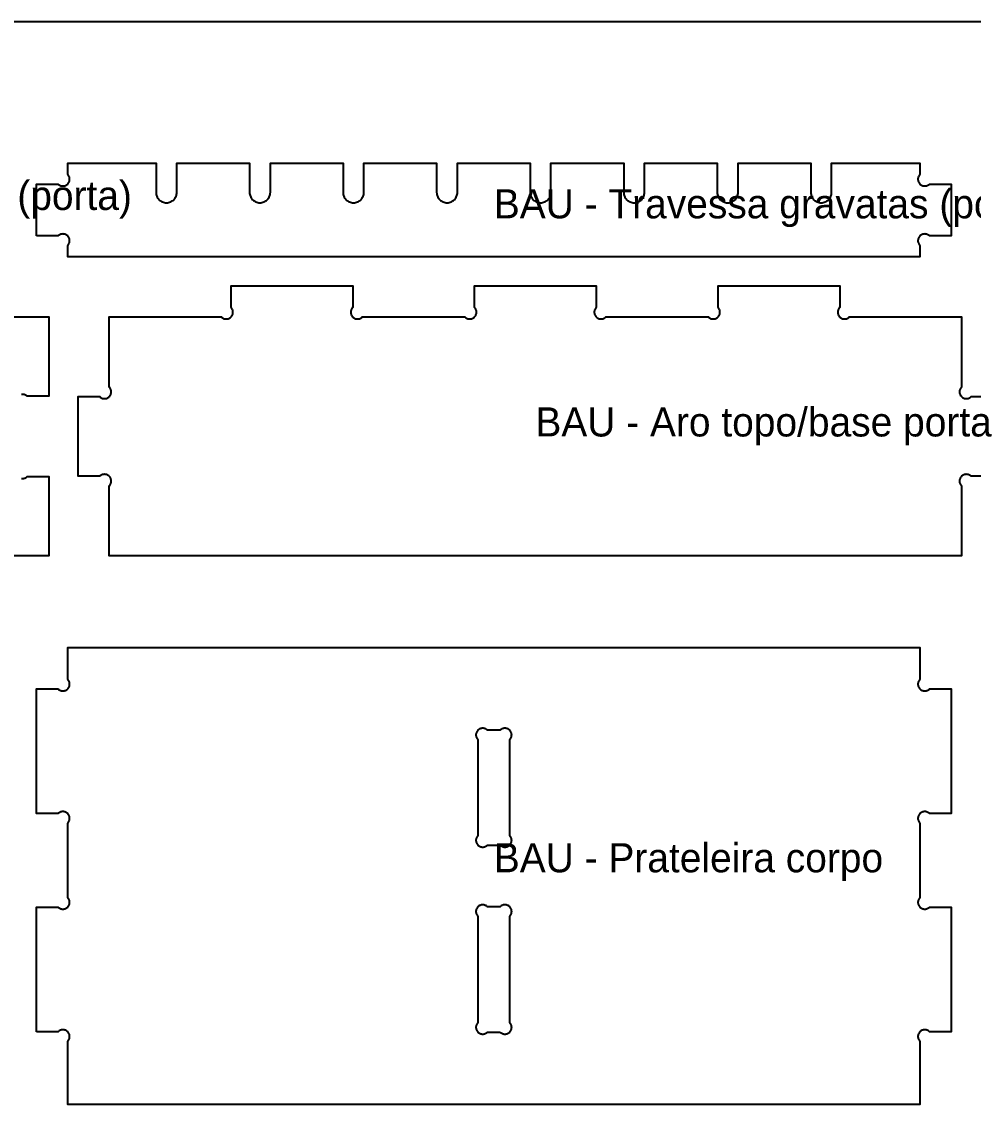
# Model space of a CAD drawing. Header units: millimetres. Extents: x 0 to 2787, y 0 to 1840.
# Drawn here: x 459 to 917, y 1312 to 1840 of the extents above; entities that cross this region are included whole.
import ezdxf

# ---------------------------------------------------------------- set-up
doc = ezdxf.new("R2010")
doc.units = ezdxf.units.MM
for name, color, linetype in [('CHAPA_NAO_CORTAR', 8, 'Continuous'), ('CORTE_EXTERNO', 1, 'Continuous'), ('CORTE_INTERNO', 5, 'Continuous'), ('ETIQUETAS_NAO_CORTAR', 8, 'Continuous')]:
    doc.layers.add(name, color=color, linetype=linetype)

msp = doc.modelspace()

# ---------------------------------------------------------------- linework, layer by layer
at = {"layer": 'CHAPA_NAO_CORTAR'}
msp.add_lwpolyline([(0, 0), (2750, 0), (2750, 1840), (0, 1840)], close=True, dxfattribs=at)
at = {"layer": 'CORTE_EXTERNO'}
for points in [[(466, 1737), (466, 1762), (476.4, 1762), (476.64, 1761.79), (476.9, 1761.6), (477.17, 1761.43), (477.46, 1761.3), (477.76, 1761.19), (478.07, 1761.11), (478.38, 1761.06), (478.7, 1761.05), (479.02, 1761.06), (479.34, 1761.11), (479.65, 1761.19), (479.95, 1761.3), (480.23, 1761.43), (480.51, 1761.6), (480.76, 1761.79), (481, 1762), (481.21, 1762.24), (481.4, 1762.49), (481.57, 1762.77), (481.7, 1763.05), (481.81, 1763.35), (481.89, 1763.66), (481.94, 1763.98), (481.95, 1764.3), (481.94, 1764.62), (481.89, 1764.93), (481.81, 1765.24), (481.7, 1765.54), (481.57, 1765.83), (481.4, 1766.1), (481.21, 1766.36), (481, 1766.6), (481, 1772), (523.5, 1772), (523.5, 1758), (523.52, 1757.51), (523.6, 1757.02), (523.72, 1756.55), (523.88, 1756.09), (524.09, 1755.64), (524.34, 1755.22), (524.63, 1754.83), (524.96, 1754.46), (525.33, 1754.13), (525.72, 1753.84), (526.14, 1753.59), (526.59, 1753.38), (527.05, 1753.22), (527.52, 1753.1), (528.01, 1753.02), (528.5, 1753), (528.99, 1753.02), (529.48, 1753.1), (529.95, 1753.22), (530.41, 1753.38), (530.86, 1753.59), (531.28, 1753.84), (531.67, 1754.13), (532.04, 1754.46), (532.37, 1754.83), (532.66, 1755.22), (532.91, 1755.64), (533.12, 1756.09), (533.28, 1756.55), (533.4, 1757.02), (533.48, 1757.51), (533.5, 1758), (533.5, 1772), (568.5, 1772), (568.5, 1758), (568.52, 1757.51), (568.6, 1757.02), (568.72, 1756.55), (568.88, 1756.09), (569.09, 1755.64), (569.34, 1755.22), (569.63, 1754.83), (569.96, 1754.46), (570.33, 1754.13), (570.72, 1753.84), (571.14, 1753.59), (571.59, 1753.38), (572.05, 1753.22), (572.52, 1753.1), (573.01, 1753.02), (573.5, 1753), (573.99, 1753.02), (574.48, 1753.1), (574.95, 1753.22), (575.41, 1753.38), (575.86, 1753.59), (576.28, 1753.84), (576.67, 1754.13), (577.04, 1754.46), (577.37, 1754.83), (577.66, 1755.22), (577.91, 1755.64), (578.12, 1756.09), (578.28, 1756.55), (578.4, 1757.02), (578.48, 1757.51), (578.5, 1758), (578.5, 1772), (613.5, 1772), (613.5, 1758), (613.52, 1757.51), (613.6, 1757.02), (613.72, 1756.55), (613.88, 1756.09), (614.09, 1755.64), (614.34, 1755.22), (614.63, 1754.83), (614.96, 1754.46), (615.33, 1754.13), (615.72, 1753.84), (616.14, 1753.59), (616.59, 1753.38), (617.05, 1753.22), (617.52, 1753.1), (618.01, 1753.02), (618.5, 1753), (618.99, 1753.02), (619.48, 1753.1), (619.95, 1753.22), (620.41, 1753.38), (620.86, 1753.59), (621.28, 1753.84), (621.67, 1754.13), (622.04, 1754.46), (622.37, 1754.83), (622.66, 1755.22), (622.91, 1755.64), (623.12, 1756.09), (623.28, 1756.55), (623.4, 1757.02), (623.48, 1757.51), (623.5, 1758), (623.5, 1772), (658.5, 1772), (658.5, 1758), (658.52, 1757.51), (658.6, 1757.02), (658.72, 1756.55), (658.88, 1756.09), (659.09, 1755.64), (659.34, 1755.22), (659.63, 1754.83), (659.96, 1754.46), (660.33, 1754.13), (660.72, 1753.84), (661.14, 1753.59), (661.59, 1753.38), (662.05, 1753.22), (662.52, 1753.1), (663.01, 1753.02), (663.5, 1753), (663.99, 1753.02), (664.48, 1753.1), (664.95, 1753.22), (665.41, 1753.38), (665.86, 1753.59), (666.28, 1753.84), (666.67, 1754.13), (667.04, 1754.46), (667.37, 1754.83), (667.66, 1755.22), (667.91, 1755.64), (668.12, 1756.09), (668.28, 1756.55), (668.4, 1757.02), (668.48, 1757.51), (668.5, 1758), (668.5, 1772), (703.5, 1772), (703.5, 1758), (703.52, 1757.51), (703.6, 1757.02), (703.72, 1756.55), (703.88, 1756.09), (704.09, 1755.64), (704.34, 1755.22), (704.63, 1754.83), (704.96, 1754.46), (705.33, 1754.13), (705.72, 1753.84), (706.14, 1753.59), (706.59, 1753.38), (707.05, 1753.22), (707.52, 1753.1), (708.01, 1753.02), (708.5, 1753), (708.99, 1753.02), (709.48, 1753.1), (709.95, 1753.22), (710.41, 1753.38), (710.86, 1753.59), (711.28, 1753.84), (711.67, 1754.13), (712.04, 1754.46), (712.37, 1754.83), (712.66, 1755.22), (712.91, 1755.64), (713.12, 1756.09), (713.28, 1756.55), (713.4, 1757.02), (713.48, 1757.51), (713.5, 1758), (713.5, 1772), (748.5, 1772), (748.5, 1758), (748.52, 1757.51), (748.6, 1757.02), (748.72, 1756.55), (748.88, 1756.09), (749.09, 1755.64), (749.34, 1755.22), (749.63, 1754.83), (749.96, 1754.46), (750.33, 1754.13), (750.72, 1753.84), (751.14, 1753.59), (751.59, 1753.38), (752.05, 1753.22), (752.52, 1753.1), (753.01, 1753.02), (753.5, 1753), (753.99, 1753.02), (754.48, 1753.1), (754.95, 1753.22), (755.41, 1753.38), (755.86, 1753.59), (756.28, 1753.84), (756.67, 1754.13), (757.04, 1754.46), (757.37, 1754.83), (757.66, 1755.22), (757.91, 1755.64), (758.12, 1756.09), (758.28, 1756.55), (758.4, 1757.02), (758.48, 1757.51), (758.5, 1758), (758.5, 1772), (793.5, 1772), (793.5, 1758), (793.52, 1757.51), (793.6, 1757.02), (793.72, 1756.55), (793.88, 1756.09), (794.09, 1755.64), (794.34, 1755.22), (794.63, 1754.83), (794.96, 1754.46), (795.33, 1754.13), (795.72, 1753.84), (796.14, 1753.59), (796.59, 1753.38), (797.05, 1753.22), (797.52, 1753.1), (798.01, 1753.02), (798.5, 1753), (798.99, 1753.02), (799.48, 1753.1), (799.95, 1753.22), (800.41, 1753.38), (800.86, 1753.59), (801.28, 1753.84), (801.67, 1754.13), (802.04, 1754.46), (802.37, 1754.83), (802.66, 1755.22), (802.91, 1755.64), (803.12, 1756.09), (803.28, 1756.55), (803.4, 1757.02), (803.48, 1757.51), (803.5, 1758), (803.5, 1772), (838.5, 1772), (838.5, 1758), (838.52, 1757.51), (838.6, 1757.02), (838.72, 1756.55), (838.88, 1756.09), (839.09, 1755.64), (839.34, 1755.22), (839.63, 1754.83), (839.96, 1754.46), (840.33, 1754.13), (840.72, 1753.84), (841.14, 1753.59), (841.59, 1753.38), (842.05, 1753.22), (842.52, 1753.1), (843.01, 1753.02), (843.5, 1753), (843.99, 1753.02), (844.48, 1753.1), (844.95, 1753.22), (845.41, 1753.38), (845.86, 1753.59), (846.28, 1753.84), (846.67, 1754.13), (847.04, 1754.46), (847.37, 1754.83), (847.66, 1755.22), (847.91, 1755.64), (848.12, 1756.09), (848.28, 1756.55), (848.4, 1757.02), (848.48, 1757.51), (848.5, 1758), (848.5, 1772), (891, 1772), (891, 1766.6), (890.79, 1766.36), (890.6, 1766.1), (890.43, 1765.83), (890.3, 1765.54), (890.19, 1765.24), (890.11, 1764.93), (890.06, 1764.62), (890.05, 1764.3), (890.06, 1763.98), (890.11, 1763.66), (890.19, 1763.35), (890.3, 1763.05), (890.43, 1762.77), (890.6, 1762.49), (890.79, 1762.24), (891, 1762), (891.24, 1761.79), (891.49, 1761.6), (891.77, 1761.43), (892.05, 1761.3), (892.35, 1761.19), (892.66, 1761.11), (892.98, 1761.06), (893.3, 1761.05), (893.62, 1761.06), (893.93, 1761.11), (894.24, 1761.19), (894.54, 1761.3), (894.83, 1761.43), (895.1, 1761.6), (895.36, 1761.79), (895.6, 1762), (906, 1762), (906, 1737), (895.6, 1737), (895.36, 1737.21), (895.1, 1737.4), (894.83, 1737.57), (894.54, 1737.7), (894.24, 1737.81), (893.93, 1737.89), (893.62, 1737.94), (893.3, 1737.95), (892.98, 1737.94), (892.66, 1737.89), (892.35, 1737.81), (892.05, 1737.7), (891.77, 1737.57), (891.49, 1737.4), (891.24, 1737.21), (891, 1737), (890.79, 1736.76), (890.6, 1736.51), (890.43, 1736.23), (890.3, 1735.95), (890.19, 1735.65), (890.11, 1735.34), (890.06, 1735.02), (890.05, 1734.7), (890.06, 1734.38), (890.11, 1734.07), (890.19, 1733.76), (890.3, 1733.46), (890.43, 1733.17), (890.6, 1732.9), (890.79, 1732.64), (891, 1732.4), (891, 1727), (481, 1727), (481, 1732.4), (481.21, 1732.64), (481.4, 1732.9), (481.57, 1733.17), (481.7, 1733.46), (481.81, 1733.76), (481.89, 1734.07), (481.94, 1734.38), (481.95, 1734.7), (481.94, 1735.02), (481.89, 1735.34), (481.81, 1735.65), (481.7, 1735.95), (481.57, 1736.23), (481.4, 1736.51), (481.21, 1736.76), (481, 1737), (481, 1737), (481, 1737), (480.76, 1737.21), (480.51, 1737.4), (480.23, 1737.57), (479.95, 1737.7), (479.65, 1737.81), (479.34, 1737.89), (479.02, 1737.94), (478.7, 1737.95), (478.38, 1737.94), (478.07, 1737.89), (477.76, 1737.81), (477.46, 1737.7), (477.17, 1737.57), (476.9, 1737.4), (476.64, 1737.21), (476.4, 1737), (466, 1737)], [(466, 1354), (466, 1414), (476.4, 1414), (476.64, 1413.79), (476.9, 1413.6), (477.17, 1413.43), (477.46, 1413.3), (477.76, 1413.19), (478.07, 1413.11), (478.38, 1413.06), (478.7, 1413.05), (479.02, 1413.06), (479.34, 1413.11), (479.65, 1413.19), (479.95, 1413.3), (480.23, 1413.43), (480.51, 1413.6), (480.76, 1413.79), (481, 1414), (481.21, 1414.24), (481.4, 1414.49), (481.57, 1414.77), (481.7, 1415.05), (481.81, 1415.35), (481.89, 1415.66), (481.94, 1415.98), (481.95, 1416.3), (481.94, 1416.62), (481.89, 1416.93), (481.81, 1417.24), (481.7, 1417.54), (481.57, 1417.83), (481.4, 1418.1), (481.21, 1418.36), (481, 1418.6), (481, 1454.4), (481.21, 1454.64), (481.4, 1454.9), (481.57, 1455.17), (481.7, 1455.46), (481.81, 1455.76), (481.89, 1456.07), (481.94, 1456.38), (481.95, 1456.7), (481.94, 1457.02), (481.89, 1457.34), (481.81, 1457.65), (481.7, 1457.95), (481.57, 1458.23), (481.4, 1458.51), (481.21, 1458.76), (481, 1459), (481, 1459), (480.76, 1459.21), (480.51, 1459.4), (480.23, 1459.57), (479.95, 1459.7), (479.65, 1459.81), (479.34, 1459.89), (479.02, 1459.94), (478.7, 1459.95), (478.38, 1459.94), (478.07, 1459.89), (477.76, 1459.81), (477.46, 1459.7), (477.17, 1459.57), (476.9, 1459.4), (476.64, 1459.21), (476.4, 1459), (466, 1459), (466, 1519), (476.4, 1519), (476.64, 1518.79), (476.9, 1518.6), (477.17, 1518.43), (477.46, 1518.3), (477.76, 1518.19), (478.07, 1518.11), (478.38, 1518.06), (478.7, 1518.05), (479.02, 1518.06), (479.34, 1518.11), (479.65, 1518.19), (479.95, 1518.3), (480.23, 1518.43), (480.51, 1518.6), (480.76, 1518.79), (481, 1519), (481.21, 1519.24), (481.4, 1519.49), (481.57, 1519.77), (481.7, 1520.05), (481.81, 1520.35), (481.89, 1520.66), (481.94, 1520.98), (481.95, 1521.3), (481.94, 1521.62), (481.89, 1521.93), (481.81, 1522.24), (481.7, 1522.54), (481.57, 1522.83), (481.4, 1523.1), (481.21, 1523.36), (481, 1523.6), (481, 1539), (891, 1539), (891, 1523.6), (890.79, 1523.36), (890.6, 1523.1), (890.43, 1522.83), (890.3, 1522.54), (890.19, 1522.24), (890.11, 1521.93), (890.06, 1521.62), (890.05, 1521.3), (890.06, 1520.98), (890.11, 1520.66), (890.19, 1520.35), (890.3, 1520.05), (890.43, 1519.77), (890.6, 1519.49), (890.79, 1519.24), (891, 1519), (891.24, 1518.79), (891.49, 1518.6), (891.77, 1518.43), (892.05, 1518.3), (892.35, 1518.19), (892.66, 1518.11), (892.98, 1518.06), (893.3, 1518.05), (893.62, 1518.06), (893.93, 1518.11), (894.24, 1518.19), (894.54, 1518.3), (894.83, 1518.43), (895.1, 1518.6), (895.36, 1518.79), (895.6, 1519), (906, 1519), (906, 1459), (895.6, 1459), (895.36, 1459.21), (895.1, 1459.4), (894.83, 1459.57), (894.54, 1459.7), (894.24, 1459.81), (893.93, 1459.89), (893.62, 1459.94), (893.3, 1459.95), (892.98, 1459.94), (892.66, 1459.89), (892.35, 1459.81), (892.05, 1459.7), (891.77, 1459.57), (891.49, 1459.4), (891.24, 1459.21), (891, 1459), (890.79, 1458.76), (890.6, 1458.51), (890.43, 1458.23), (890.3, 1457.95), (890.19, 1457.65), (890.11, 1457.34), (890.06, 1457.02), (890.05, 1456.7), (890.06, 1456.38), (890.11, 1456.07), (890.19, 1455.76), (890.3, 1455.46), (890.43, 1455.17), (890.6, 1454.9), (890.79, 1454.64), (891, 1454.4), (891, 1418.6), (890.79, 1418.36), (890.6, 1418.1), (890.43, 1417.83), (890.3, 1417.54), (890.19, 1417.24), (890.11, 1416.93), (890.06, 1416.62), (890.05, 1416.3), (890.06, 1415.98), (890.11, 1415.66), (890.19, 1415.35), (890.3, 1415.05), (890.43, 1414.77), (890.6, 1414.49), (890.79, 1414.24), (891, 1414), (891.24, 1413.79), (891.49, 1413.6), (891.77, 1413.43), (892.05, 1413.3), (892.35, 1413.19), (892.66, 1413.11), (892.98, 1413.06), (893.3, 1413.05), (893.62, 1413.06), (893.93, 1413.11), (894.24, 1413.19), (894.54, 1413.3), (894.83, 1413.43), (895.1, 1413.6), (895.36, 1413.79), (895.6, 1414), (906, 1414), (906, 1354), (895.6, 1354), (895.36, 1354.21), (895.1, 1354.4), (894.83, 1354.57), (894.54, 1354.7), (894.24, 1354.81), (893.93, 1354.89), (893.62, 1354.94), (893.3, 1354.95), (892.98, 1354.94), (892.66, 1354.89), (892.35, 1354.81), (892.05, 1354.7), (891.77, 1354.57), (891.49, 1354.4), (891.24, 1354.21), (891, 1354), (890.79, 1353.76), (890.6, 1353.51), (890.43, 1353.23), (890.3, 1352.95), (890.19, 1352.65), (890.11, 1352.34), (890.06, 1352.02), (890.05, 1351.7), (890.06, 1351.38), (890.11, 1351.07), (890.19, 1350.76), (890.3, 1350.46), (890.43, 1350.17), (890.6, 1349.9), (890.79, 1349.64), (891, 1349.4), (891, 1319), (481, 1319), (481, 1349.4), (481.21, 1349.64), (481.4, 1349.9), (481.57, 1350.17), (481.7, 1350.46), (481.81, 1350.76), (481.89, 1351.07), (481.94, 1351.38), (481.95, 1351.7), (481.94, 1352.02), (481.89, 1352.34), (481.81, 1352.65), (481.7, 1352.95), (481.57, 1353.23), (481.4, 1353.51), (481.21, 1353.76), (481, 1354), (481, 1354), (480.76, 1354.21), (480.51, 1354.4), (480.23, 1354.57), (479.95, 1354.7), (479.65, 1354.81), (479.34, 1354.89), (479.02, 1354.94), (478.7, 1354.95), (478.38, 1354.94), (478.07, 1354.89), (477.76, 1354.81), (477.46, 1354.7), (477.17, 1354.57), (476.9, 1354.4), (476.64, 1354.21), (476.4, 1354), (466, 1354)]]:
    msp.add_lwpolyline(points, close=True, dxfattribs=at)
for points in [[(926, 1621.33), (915.6, 1621.33), (915.36, 1621.55), (915.1, 1621.74), (914.83, 1621.9), (914.54, 1622.04), (914.24, 1622.15), (913.93, 1622.22), (913.62, 1622.27), (913.3, 1622.29), (912.98, 1622.27), (912.66, 1622.22), (912.35, 1622.15), (912.05, 1622.04), (911.77, 1621.9), (911.49, 1621.74), (911.24, 1621.55), (911, 1621.33), (910.79, 1621.1), (910.6, 1620.84), (910.43, 1620.57), (910.3, 1620.28), (910.19, 1619.98), (910.11, 1619.67), (910.06, 1619.35), (910.05, 1619.04), (910.06, 1618.72), (910.11, 1618.4), (910.19, 1618.09), (910.3, 1617.79), (910.43, 1617.5), (910.6, 1617.23), (910.79, 1616.97), (911, 1616.74), (911, 1583), (501, 1583), (501, 1616.74), (501.21, 1616.97), (501.4, 1617.23), (501.57, 1617.5), (501.7, 1617.79), (501.81, 1618.09), (501.89, 1618.4), (501.94, 1618.72), (501.95, 1619.04), (501.94, 1619.35), (501.89, 1619.67), (501.81, 1619.98), (501.7, 1620.28), (501.57, 1620.57), (501.4, 1620.84), (501.21, 1621.1), (501, 1621.33), (501, 1621.33), (500.76, 1621.55), (500.51, 1621.74), (500.23, 1621.9), (499.95, 1622.04), (499.65, 1622.15), (499.34, 1622.22), (499.02, 1622.27), (498.7, 1622.29), (498.38, 1622.27), (498.07, 1622.22), (497.76, 1622.15), (497.46, 1622.04), (497.17, 1621.9), (496.9, 1621.74), (496.64, 1621.55), (496.4, 1621.33), (486, 1621.33), (486, 1621.33), (486, 1659.67), (496.4, 1659.67), (496.64, 1659.45), (496.9, 1659.26), (497.17, 1659.1), (497.46, 1658.96), (497.76, 1658.85), (498.07, 1658.78), (498.38, 1658.73), (498.7, 1658.71), (499.02, 1658.73), (499.34, 1658.78), (499.65, 1658.85), (499.95, 1658.96), (500.23, 1659.1), (500.51, 1659.26), (500.76, 1659.45), (501, 1659.67), (501.21, 1659.9), (501.4, 1660.16), (501.57, 1660.43), (501.7, 1660.72), (501.81, 1661.02), (501.89, 1661.33), (501.94, 1661.65), (501.95, 1661.96), (501.94, 1662.28), (501.89, 1662.6), (501.81, 1662.91), (501.7, 1663.21), (501.57, 1663.5), (501.4, 1663.77), (501.21, 1664.03), (501, 1664.26), (501, 1698), (554.98, 1698), (555.21, 1697.79), (555.47, 1697.6), (555.74, 1697.43), (556.03, 1697.3), (556.33, 1697.19), (556.64, 1697.11), (556.95, 1697.06), (557.27, 1697.05), (557.59, 1697.06), (557.91, 1697.11), (558.22, 1697.19), (558.52, 1697.3), (558.81, 1697.43), (559.08, 1697.6), (559.34, 1697.79), (559.57, 1698), (559.79, 1698.24), (559.98, 1698.49), (560.14, 1698.77), (560.28, 1699.05), (560.38, 1699.35), (560.46, 1699.66), (560.51, 1699.98), (560.52, 1700.3), (560.51, 1700.62), (560.46, 1700.93), (560.38, 1701.24), (560.28, 1701.54), (560.14, 1701.83), (559.98, 1702.1), (559.79, 1702.36), (559.57, 1702.6), (559.57, 1713), (618.14, 1713), (618.14, 1702.6), (617.93, 1702.36), (617.74, 1702.1), (617.57, 1701.83), (617.44, 1701.54), (617.33, 1701.24), (617.25, 1700.93), (617.21, 1700.62), (617.19, 1700.3), (617.21, 1699.98), (617.25, 1699.66), (617.33, 1699.35), (617.44, 1699.05), (617.57, 1698.77), (617.74, 1698.49), (617.93, 1698.24), (618.14, 1698), (618.38, 1697.79), (618.64, 1697.6), (618.91, 1697.43), (619.2, 1697.3), (619.5, 1697.19), (619.81, 1697.11), (620.12, 1697.06), (620.44, 1697.05), (620.76, 1697.06), (621.07, 1697.11), (621.38, 1697.19), (621.68, 1697.3), (621.97, 1697.43), (622.25, 1697.6), (622.5, 1697.79), (622.74, 1698), (672.12, 1698), (672.35, 1697.79), (672.61, 1697.6), (672.88, 1697.43), (673.17, 1697.3), (673.47, 1697.19), (673.78, 1697.11), (674.1, 1697.06), (674.42, 1697.05), (674.73, 1697.06), (675.05, 1697.11), (675.36, 1697.19), (675.66, 1697.3), (675.95, 1697.43), (676.22, 1697.6), (676.48, 1697.79), (676.71, 1698), (676.93, 1698.24), (677.12, 1698.49), (677.28, 1698.77), (677.42, 1699.05), (677.53, 1699.35), (677.6, 1699.66), (677.65, 1699.98), (677.67, 1700.3), (677.65, 1700.62), (677.6, 1700.93), (677.53, 1701.24), (677.42, 1701.54), (677.28, 1701.83), (677.12, 1702.1), (676.93, 1702.36), (676.71, 1702.6), (676.71, 1713), (735.29, 1713), (735.29, 1702.6), (735.07, 1702.36), (734.88, 1702.1), (734.72, 1701.83), (734.58, 1701.54), (734.47, 1701.24), (734.4, 1700.93), (734.35, 1700.62), (734.33, 1700.3), (734.35, 1699.98), (734.4, 1699.66), (734.47, 1699.35), (734.58, 1699.05), (734.72, 1698.77), (734.88, 1698.49), (735.07, 1698.24), (735.29, 1698), (735.52, 1697.79), (735.78, 1697.6), (736.05, 1697.43), (736.34, 1697.3), (736.64, 1697.19), (736.95, 1697.11), (737.27, 1697.06), (737.58, 1697.05), (737.9, 1697.06), (738.22, 1697.11), (738.53, 1697.19), (738.83, 1697.3), (739.12, 1697.43), (739.39, 1697.6), (739.65, 1697.79), (739.88, 1698), (789.26, 1698), (789.5, 1697.79), (789.75, 1697.6), (790.03, 1697.43), (790.32, 1697.3), (790.62, 1697.19), (790.93, 1697.11), (791.24, 1697.06), (791.56, 1697.05), (791.88, 1697.06), (792.19, 1697.11), (792.5, 1697.19), (792.8, 1697.3), (793.09, 1697.43), (793.36, 1697.6), (793.62, 1697.79), (793.86, 1698), (794.07, 1698.24), (794.26, 1698.49), (794.43, 1698.77), (794.56, 1699.05), (794.67, 1699.35), (794.75, 1699.66), (794.79, 1699.98), (794.81, 1700.3), (794.79, 1700.62), (794.75, 1700.93), (794.67, 1701.24), (794.56, 1701.54), (794.43, 1701.83), (794.26, 1702.1), (794.07, 1702.36), (793.86, 1702.6), (793.86, 1713), (852.43, 1713), (852.43, 1702.6), (852.21, 1702.36), (852.02, 1702.1), (851.86, 1701.83), (851.72, 1701.54), (851.62, 1701.24), (851.54, 1700.93), (851.49, 1700.62), (851.48, 1700.3), (851.49, 1699.98), (851.54, 1699.66), (851.62, 1699.35), (851.72, 1699.05), (851.86, 1698.77), (852.02, 1698.49), (852.21, 1698.24), (852.43, 1698), (852.66, 1697.79), (852.92, 1697.6), (853.19, 1697.43), (853.48, 1697.3), (853.78, 1697.19), (854.09, 1697.11), (854.41, 1697.06), (854.73, 1697.05), (855.05, 1697.06), (855.36, 1697.11), (855.67, 1697.19), (855.97, 1697.3), (856.26, 1697.43), (856.53, 1697.6), (856.79, 1697.79), (857.02, 1698), (911, 1698), (911, 1664.26), (910.79, 1664.03), (910.6, 1663.77), (910.43, 1663.5), (910.3, 1663.21), (910.19, 1662.91), (910.11, 1662.6), (910.06, 1662.28), (910.05, 1661.96), (910.06, 1661.65), (910.11, 1661.33), (910.19, 1661.02), (910.3, 1660.72), (910.43, 1660.43), (910.6, 1660.16), (910.79, 1659.9), (911, 1659.67), (911.24, 1659.45), (911.49, 1659.26), (911.77, 1659.1), (912.05, 1658.96), (912.35, 1658.85), (912.66, 1658.78), (912.98, 1658.73), (913.3, 1658.71), (913.62, 1658.73), (913.93, 1658.78), (914.24, 1658.85), (914.54, 1658.96), (914.83, 1659.1), (915.1, 1659.26), (915.36, 1659.45), (915.6, 1659.67), (926, 1659.67)], [(400.17, 1698), (472, 1698), (472, 1659.82), (461.45, 1659.82), (461.21, 1660.03), (460.95, 1660.22), (460.68, 1660.38), (460.39, 1660.52), (460.09, 1660.63), (459.78, 1660.71), (459.47, 1660.75), (459.15, 1660.77), (458.83, 1660.75)], [(458.83, 1620.25), (459.15, 1620.23), (459.47, 1620.25), (459.78, 1620.29), (460.09, 1620.37), (460.39, 1620.48), (460.68, 1620.62), (460.95, 1620.78), (461.21, 1620.97), (461.45, 1621.18), (472, 1621.18), (472, 1583), (12, 1583)]]:
    msp.add_lwpolyline(points, dxfattribs=at)
at = {"layer": 'CORTE_INTERNO'}
for points in [[(689.05, 1443.85), (689.29, 1443.64), (689.55, 1443.45), (689.82, 1443.28), (690.11, 1443.15), (690.41, 1443.04), (690.72, 1442.96), (691.03, 1442.91), (691.35, 1442.9), (691.67, 1442.91), (691.99, 1442.96), (692.3, 1443.04), (692.6, 1443.15), (692.88, 1443.28), (693.16, 1443.45), (693.41, 1443.64), (693.65, 1443.85), (693.86, 1444.09), (694.05, 1444.34), (694.22, 1444.62), (694.35, 1444.9), (694.46, 1445.2), (694.54, 1445.51), (694.59, 1445.83), (694.6, 1446.15), (694.59, 1446.47), (694.54, 1446.78), (694.46, 1447.09), (694.35, 1447.39), (694.22, 1447.68), (694.05, 1447.95), (693.86, 1448.21), (693.65, 1448.45), (693.65, 1494.55), (693.86, 1494.79), (694.05, 1495.05), (694.22, 1495.32), (694.35, 1495.61), (694.46, 1495.91), (694.54, 1496.22), (694.59, 1496.53), (694.6, 1496.85), (694.59, 1497.17), (694.54, 1497.49), (694.46, 1497.8), (694.35, 1498.1), (694.22, 1498.38), (694.05, 1498.66), (693.86, 1498.91), (693.65, 1499.15), (693.41, 1499.36), (693.16, 1499.55), (692.88, 1499.72), (692.6, 1499.85), (692.3, 1499.96), (691.99, 1500.04), (691.67, 1500.09), (691.35, 1500.1), (691.03, 1500.09), (690.72, 1500.04), (690.41, 1499.96), (690.11, 1499.85), (689.82, 1499.72), (689.55, 1499.55), (689.29, 1499.36), (689.05, 1499.15), (682.95, 1499.15), (682.71, 1499.36), (682.45, 1499.55), (682.18, 1499.72), (681.89, 1499.85), (681.59, 1499.96), (681.28, 1500.04), (680.97, 1500.09), (680.65, 1500.1), (680.33, 1500.09), (680.01, 1500.04), (679.7, 1499.96), (679.4, 1499.85), (679.12, 1499.72), (678.84, 1499.55), (678.59, 1499.36), (678.35, 1499.15), (678.14, 1498.91), (677.95, 1498.66), (677.78, 1498.38), (677.65, 1498.1), (677.54, 1497.8), (677.46, 1497.49), (677.41, 1497.17), (677.4, 1496.85), (677.41, 1496.53), (677.46, 1496.22), (677.54, 1495.91), (677.65, 1495.61), (677.78, 1495.32), (677.95, 1495.05), (678.14, 1494.79), (678.35, 1494.55), (678.35, 1448.45), (678.14, 1448.21), (677.95, 1447.95), (677.78, 1447.68), (677.65, 1447.39), (677.54, 1447.09), (677.46, 1446.78), (677.41, 1446.47), (677.4, 1446.15), (677.41, 1445.83), (677.46, 1445.51), (677.54, 1445.2), (677.65, 1444.9), (677.78, 1444.62), (677.95, 1444.34), (678.14, 1444.09), (678.35, 1443.85), (678.59, 1443.64), (678.84, 1443.45), (679.12, 1443.28), (679.4, 1443.15), (679.7, 1443.04), (680.01, 1442.96), (680.33, 1442.91), (680.65, 1442.9), (680.97, 1442.91), (681.28, 1442.96), (681.59, 1443.04), (681.89, 1443.15), (682.18, 1443.28), (682.45, 1443.45), (682.71, 1443.64), (682.95, 1443.85), (689.05, 1443.85)], [(689.05, 1353.85), (689.29, 1353.64), (689.55, 1353.45), (689.82, 1353.28), (690.11, 1353.15), (690.41, 1353.04), (690.72, 1352.96), (691.03, 1352.91), (691.35, 1352.9), (691.67, 1352.91), (691.99, 1352.96), (692.3, 1353.04), (692.6, 1353.15), (692.88, 1353.28), (693.16, 1353.45), (693.41, 1353.64), (693.65, 1353.85), (693.86, 1354.09), (694.05, 1354.34), (694.22, 1354.62), (694.35, 1354.9), (694.46, 1355.2), (694.54, 1355.51), (694.59, 1355.83), (694.6, 1356.15), (694.59, 1356.47), (694.54, 1356.78), (694.46, 1357.09), (694.35, 1357.39), (694.22, 1357.68), (694.05, 1357.95), (693.86, 1358.21), (693.65, 1358.45), (693.65, 1409.55), (693.86, 1409.79), (694.05, 1410.05), (694.22, 1410.32), (694.35, 1410.61), (694.46, 1410.91), (694.54, 1411.22), (694.59, 1411.53), (694.6, 1411.85), (694.59, 1412.17), (694.54, 1412.49), (694.46, 1412.8), (694.35, 1413.1), (694.22, 1413.38), (694.05, 1413.66), (693.86, 1413.91), (693.65, 1414.15), (693.41, 1414.36), (693.16, 1414.55), (692.88, 1414.72), (692.6, 1414.85), (692.3, 1414.96), (691.99, 1415.04), (691.67, 1415.09), (691.35, 1415.1), (691.03, 1415.09), (690.72, 1415.04), (690.41, 1414.96), (690.11, 1414.85), (689.82, 1414.72), (689.55, 1414.55), (689.29, 1414.36), (689.05, 1414.15), (682.95, 1414.15), (682.71, 1414.36), (682.45, 1414.55), (682.18, 1414.72), (681.89, 1414.85), (681.59, 1414.96), (681.28, 1415.04), (680.97, 1415.09), (680.65, 1415.1), (680.33, 1415.09), (680.01, 1415.04), (679.7, 1414.96), (679.4, 1414.85), (679.12, 1414.72), (678.84, 1414.55), (678.59, 1414.36), (678.35, 1414.15), (678.14, 1413.91), (677.95, 1413.66), (677.78, 1413.38), (677.65, 1413.1), (677.54, 1412.8), (677.46, 1412.49), (677.41, 1412.17), (677.4, 1411.85), (677.41, 1411.53), (677.46, 1411.22), (677.54, 1410.91), (677.65, 1410.61), (677.78, 1410.32), (677.95, 1410.05), (678.14, 1409.79), (678.35, 1409.55), (678.35, 1358.45), (678.14, 1358.21), (677.95, 1357.95), (677.78, 1357.68), (677.65, 1357.39), (677.54, 1357.09), (677.46, 1356.78), (677.41, 1356.47), (677.4, 1356.15), (677.41, 1355.83), (677.46, 1355.51), (677.54, 1355.2), (677.65, 1354.9), (677.78, 1354.62), (677.95, 1354.34), (678.14, 1354.09), (678.35, 1353.85), (678.59, 1353.64), (678.84, 1353.45), (679.12, 1353.28), (679.4, 1353.15), (679.7, 1353.04), (680.01, 1352.96), (680.33, 1352.91), (680.65, 1352.9), (680.97, 1352.91), (681.28, 1352.96), (681.59, 1353.04), (681.89, 1353.15), (682.18, 1353.28), (682.45, 1353.45), (682.71, 1353.64), (682.95, 1353.85), (689.05, 1353.85)]]:
    msp.add_lwpolyline(points, close=True, dxfattribs=at)

# ---------------------------------------------------------------- texts
at = {"layer": 'ETIQUETAS_NAO_CORTAR'}
for s, p in [('BAU - Travessa bandanas (porta)', (232, 1749.5)), ('BAU - Travessa gravatas (porta)', (686, 1745.48)), ('BAU - Aro topo/base porta', (706, 1640.5)), ('BAU - Prateleira corpo', (686, 1430.75))]:
    msp.add_text(s, height=14, dxfattribs=at).set_placement(p)

doc.saveas('drawing.dxf')
